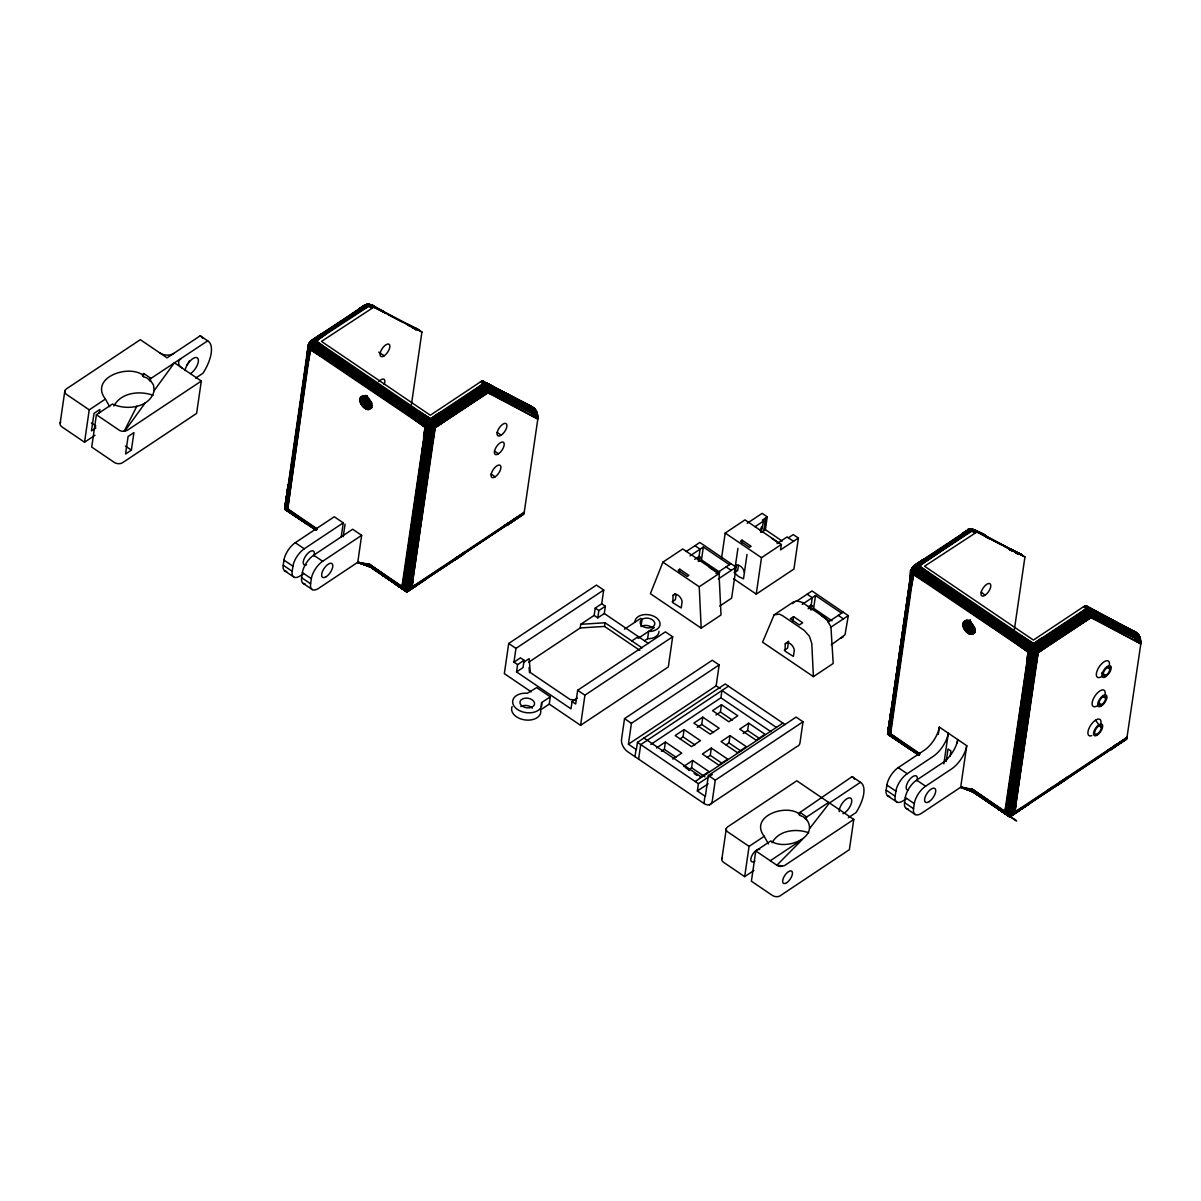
<?xml version="1.0" encoding="UTF-8"?>
<svg xmlns="http://www.w3.org/2000/svg" width="1201" height="1201" viewBox="0 0 1201 1201"><rect width="100%" height="100%" fill="white"/><g stroke="black" fill="none" stroke-linecap="round" stroke-linejoin="round"><path stroke-width="1.5" d="M416.177 413.865C443.379 430.348 439.401 433.891 414.9 415.801L323.474 353.785C302.397 343.621 307.471 335.349 324.735 351.848L416.177 413.865L432.63 423.112L435.122 425.259L435.317 427.196L411.733 587.649L406.719 591.838L401.99 586.373L369.338 564.215L357.763 562.293L318.775 588.235A14.697 6.545 -55.9 0 1 310.609 583.791L301.631 577.696L302.367 572.607A14.712 6.56 -55.9 0 1 313.686 555.192L352.674 529.251L361.651 535.331L357.763 562.293L371.514 567.217L357.763 562.293L369.277 564.77L402.47 587.244L425.544 427.691L413.775 418.443L308.732 347.134L309.167 343.381L309.498 345.152L414.555 416.477C421.176 416.342 428.006 430.048 435.272 427.781L487.846 392.802C490.639 389.725 487.801 380.747 483.192 383.704L430.604 418.699L425.694 424.854L401.99 586.373L403.656 578.882M917.399 564.44L912.46 567.743L911.334 570.31L887.704 734.081L898.318 741.227L887.989 734.171L911.469 569.559L913.015 566.632L1019.244 638.692L1035.712 647.94L1038.385 651.407L1014.665 812.582L1009.651 816.77L973.005 791.924L972.27 789.147L960.695 787.225L921.707 813.167A14.682 6.545 -55.9 0 1 913.541 808.708L904.563 802.613L905.299 797.524A14.727 6.56 -55.9 0 1 916.633 780.095L942.635 762.8A19.636 8.752 -55.9 0 0 957.752 739.576L939.332 727.085A19.636 8.752 -55.9 0 1 924.215 750.325L898.228 767.619A14.727 6.56 -55.9 0 0 886.893 785.049L886.158 790.138A14.682 6.545 -55.9 0 0 889.656 796.368M433.696 428.517L434.957 426.625L488.237 392.142L488.116 386.722L485.399 382.819L487.456 383.9L489.017 387.037L488.852 390.415L435.242 425.935L310.459 341.279L367.566 304.408L371.514 305.129L419.179 330.2L421.911 332.046L411.478 404.287M308.447 344.702L308.267 346.504L308.747 343.981L307.201 355.646L308.056 350.497M912.43 568.268C910.238 574.528 911.694 563.915 915.507 570.19L1037.814 652.623L1090.928 617.629C1094.516 613.111 1088.767 604.103 1083.542 606.7L1033.4 640.058L924.545 566.226L976.893 531.983L1024.933 556.919L1014.44 629.189M1085.749 605.814L1090.958 609.267L1091.919 615.257L1038.31 650.762L913.481 566.241L970.423 529.191L974.596 529.956L1024.933 556.919M359.97 399.888C361.111 390.7 372.82 399.843 371.574 405.833C369.983 414.465 359.069 405.578 359.97 399.888L365.825 396M963.022 624.73C964.178 615.543 975.888 624.685 974.627 630.675C973.05 639.307 962.121 630.435 963.022 624.73L970.333 619.866M309.618 342.315L435.032 427.361L487.846 392.802L488.086 388.283L486.195 384.23L482.277 381.032L480.94 381.573L430.318 415.231L321.463 341.399L373.811 307.141L421.911 332.046M912.009 568.268L1035.322 653.509L1037.529 653.059L1090.928 617.629L1090.463 610.949L1085.344 605.874M481.406 381.333L484.123 383.179L486.975 388.238L434.131 423.368L430.619 428.712L407.109 591.658L524.086 513.307L537.823 419.044L537.282 413.369L535.015 409.121L530.767 405.878L482.277 381.032M1084.473 606.175L1087.19 608.021L1090.043 613.08L1037.199 648.195L1033.686 653.554L1010.041 816.59L1126.793 738.69L1140.92 643.151L1139.149 635.584L1133.789 630.75M286.439 496.689L284.727 509.104L295.401 516.295L284.727 509.104L288.12 485.054L284.907 507.332M918.615 755.039L887.704 734.081L911.769 568.839L910.253 580.488C909.292 557.039 914.171 576.75 926.196 579.287L1036.568 653.434L1013.359 814.098L1020.82 809.174L1012.668 814.773L1035.697 652.999L1037.994 649.426L1048.488 641.619L1091.919 612.975L1091.889 611.489L1089.337 607.916L1086.74 608.261L1033.686 643.526L1028.762 649.696L1004.922 811.306L1009.32 816.56L1032.92 653.794L1036.958 647.159L1032.32 644.697M1109.364 664.994L1109.454 663.222A9.803 4.369 -55.9 0 0 1102.938 662.622A9.803 4.369 -55.9 0 0 1096.333 673.956A9.803 4.369 -55.9 0 0 1101.692 676.538M411.237 568.568L407.484 591.462L416.462 585.442L406.719 591.838L393.913 582.965L404.767 590.276L427.631 427.766L432.255 420.095L316.313 341.174L312.876 340.183L309.978 342.66M478.193 398.732L487.906 392.217L486.66 387.127L480.94 381.573M1115.249 746.677L1110.159 750.055L1126.178 739.396L1107.877 750.685L1126.508 739.08L1009.651 816.77L996.68 807.552L1007.699 815.194L1030.713 652.608L1035.322 644.937L919.381 566.001L915.898 565.055L912.58 568.178M1081.26 623.574L1090.973 617.044L1089.727 611.97L1084.008 606.415M1019.244 638.692L1038.385 651.407L1091.304 616.969L1091.184 611.549L1088.466 607.661M308.732 344.507L285.343 509.269L295.191 516.01L284.862 509.194L288.24 486.615M503.85 525.498L506.852 525.392L524.086 513.307L411.733 587.649L434.747 427.796L309.438 342.87M1015.896 804.205L1015.235 811.756L1021.21 808.198L1014.665 812.582L1037.814 652.623M373.421 307.201L369.458 304.844L366.5 304.604L311.855 341.204L308.942 345.648L285.688 509.254L316.148 529.986M537.147 412.964L489.122 387.758L487.336 384.065L482.667 380.972M1091.619 610.784C1086.59 614.492 1096.273 609.703 1088.406 610.513L1035.097 645.898M372.55 307.501L367.986 305.054L364.774 305.73L367.206 304.393L370.148 304.574L384.08 311.72M394.378 583.476L406.719 591.838L408.91 568.463M957.227 743.194L957.752 739.576L966.73 745.671L960.695 787.225L972.21 790.198L1006.483 813.798L1029.152 652.083L1017.052 642.64L914.216 572.817L916.813 567.818L971.339 530.692L975.167 532.568M997.31 808.408L1009.651 816.77L1011.858 793.381M305.94 522.315L287.7 508.849L310.338 345.663L313.491 341.7L368.317 305.835L372.085 307.741M908.872 747.232L890.632 733.781L891.277 725.599L913.195 571.181L915.928 566.992L928.568 559.231M406.463 579.963L405.413 590.877L427.391 440.512L428.262 428.202L432.75 420.665L417.678 412.168L314.767 342.435L311.404 346.203L308.492 361.081M984.64 799.626L1008.345 815.794L1030.443 665.354L1031.344 653.044L1035.817 645.492L1020.745 637.01L917.834 567.262L914.096 572.952L911.559 585.923M325.546 334.373L314.857 342.27L311.134 347.975L413.985 417.798L426.88 428.307L404.152 589.601L393.748 582.62L404.767 590.276L427.586 428.547L432.105 428.907L434.927 424.584L445.421 416.792L489.122 387.758L486.915 387.848L486.345 386.437L488.552 385.941L488.717 387.398M976.068 532.163C973.215 527.044 965.169 530.962 965.799 532.208C968.622 526.248 977.239 530.812 980.902 533.274M1035.697 652.999L1030.653 653.389L1007.699 815.194L996.575 807.147L1007.084 814.533L1029.948 653.149L1029.152 652.083L1034.241 643.946L1086.83 608.967L1089.592 608.397L1138.038 633.993M418.278 583.281L412.303 586.824L412.964 579.287M425.875 440.166L426.88 428.307L310.654 349.806L308.732 347.134M1028.927 665.009L1029.948 653.149L913.736 574.633L911.664 572.352L911.454 569.694M425.139 439.926L426.085 427.241L431.174 419.104L483.748 384.125L487.081 383.569L535.015 409.121M1028.206 664.769L1029.257 652.864L1034.797 644.412L1087.37 609.432L1090.673 608.937L1086.109 605.814M316.043 529.581L286.108 509.209L309.273 345.873L312.8 341.009L367.176 305.309L369.277 304.529L374.187 307.141M317.379 528.98L287.7 508.849L310.639 346.594L313.881 342.12L369.368 305.895L371.8 305.354L377.835 308.447M911.349 570.565L911.799 571.961L914.096 572.952M1027.516 664.468L1028.131 651.588L913.526 572.787L916.378 567.367L971.924 531.052L974.536 530.136L977.599 532.028M919.08 754.919L888.62 734.186L912.024 570.475L914.877 566.061L969.087 529.926L973.17 529.446L977.899 532.148M918.975 754.513L889.04 734.126L912.34 570.7L915.823 565.881L970.198 530.181L972.3 529.401L976.893 531.983M423.803 439.296C422.347 427.301 430.829 415.921 441.833 411.928M1105.115 694.028L1105.235 692.722A9.788 4.369 -55.9 0 0 1100.191 690.74L1098.48 691.971A9.788 4.369 -55.9 0 0 1092.114 703.05A9.788 4.369 -55.9 0 0 1097.144 705.903M1009.41 804.88L1008.345 815.794L996.845 807.898M974.897 792.044L960.695 787.225L972.21 789.703L1005.402 812.176L1026.855 664.138C1025.429 652.143 1033.896 640.764 1044.9 636.77M1106.812 697.751L1106.902 696.835A6.846 3.048 -55.8 0 0 1103.374 695.439L1102.173 696.31A6.846 3.048 -55.8 0 0 1097.729 704.041A6.846 3.048 -55.8 0 0 1101.242 706.053M402.47 587.244L369.338 564.215L370.373 567.157M407.229 580.098L406.058 591.402L429.853 428.967L433.891 422.317L429.252 419.855M997.04 808.183L1008.99 816.335L1010.176 805.015M306.48 364.849L306.84 361.636M1014.184 793.486L1010.416 816.395L1019.814 810.18L1011.182 815.929L1034.436 653.809L1037.694 648.66L1048.488 641.619M426.385 578.927L408.25 590.997L431.369 428.982L434.627 423.818L445.421 416.792M287.039 495.247L285.102 506.417L288.24 484.558M417.272 584.977L409.001 590.457L432.105 428.907L414.9 415.801M1034.722 653.299L1011.933 815.389L1029.317 803.859M431.654 428.457L433.501 428.592L410.442 589.166L417.888 584.241L409.736 589.841L432.63 428.172M911.799 571.961L888.275 734.201L898.123 740.942L887.779 734.126L891.187 711.532M910.613 580.068L911.064 576.75M911.529 573.447L912.22 568.493M315.998 529.131L286.574 509.119L309.663 346.113L313.131 341.324L363.933 308.132C364.353 305.459 371.845 305.609 370.734 304.799L377.189 308.147M412.363 579.573L410.442 589.166L418.113 583.791L411.102 588.43L434.011 428.066M912.67 567.803L912.22 567.728M1015.31 804.49L1013.359 814.098L1021.045 808.708L1014.034 813.362L1037.214 653.209L1017.983 640.643M308.026 351.908L307.546 355.226L308.132 351.788M406.388 591.628L408.01 580.188M910.298 749.214L887.659 734.036L889.34 722.131L887.704 733.165M889.491 721.11L887.839 732.265L891.067 709.971M889.536 727.701L888.305 730.433L889.701 720.63L888.034 731.349M889.31 724.834L888.65 729.502L889.22 726.245M918.93 754.048L889.506 734.051L913.24 569.529L916.153 566.196L970.768 530.407L974.882 530.196L973.17 529.446L1022.201 555.072L1011.467 549.412M286.889 498.355L287.399 494.812L285.718 504.585L286.604 502.784M541.05 706.278L541.576 702.63L550.313 696.82L536.697 687.588L527.374 693.262A14.697 9.698 8.2 0 0 512.647 701.759A14.697 9.698 8.2 0 0 527.149 712.763A14.697 9.698 8.2 0 0 541.876 704.266L541.576 702.63M644.577 640.673L647.609 638.662L648.645 631.381L650.672 631.366A12.626 8.332 8.2 0 0 659.874 622.583A12.626 8.332 8.2 0 0 646.483 614.552A12.626 8.332 8.2 0 0 634.939 621.938L634.984 622.178M661.391 751.301L664.363 749.319L665.414 742.023L681.748 753.102L672.815 759.047M680.066 738.855L683.054 736.874L684.105 729.592L700.438 740.672L691.506 746.617L675.172 735.537L684.105 729.592M688.608 769.766L691.596 767.784L692.647 760.488L708.98 771.567L700.033 777.512M697.271 727.416L701.744 724.443L702.78 717.162L719.129 728.241L710.181 734.186L693.848 723.107L702.78 717.162M707.299 757.321L710.271 755.339L711.322 748.058L727.656 759.137L718.723 765.082L702.39 754.003L711.322 748.058M650.837 744.41L720.9 697.781L721.951 690.5L728.452 686.176M715.961 714.985L720.42 712.013L721.471 704.717L737.804 715.796L728.872 721.741L712.538 710.662L721.471 704.717M725.989 744.89L728.962 742.909L730.013 735.612L746.346 746.692L737.414 752.652L721.08 741.572L730.013 735.612M743.179 733.451L747.653 730.478L748.703 723.182L765.037 734.261L756.09 740.206L739.756 729.127L748.703 723.182M889.821 723.287L890.331 719.729L889.776 722.987M60.17 423.067L64.869 390.7M60.666 422.151A5.885 3.888 8.2 0 0 61.987 426.925L84.535 442.223L89.234 409.841L105.403 399.077L109.681 406.689M96.41 414.72L91.726 447.087L114.26 462.385A5.885 3.888 8.2 0 0 122.517 462.73L196.604 413.429L201.303 381.062L174.4 362.807L154.163 390.61C150.215 407.95 126.24 410.622 112.504 404.001L96.41 414.72L118.959 430.003A5.885 3.888 8.2 0 0 123.178 431.339L127.216 430.363L201.303 381.062M99.338 412.994L99.848 409.496L94.008 413.384L91.456 430.889L95.855 427.976M131.389 450.12L133.927 432.615L128.087 436.503L125.55 454.008L131.389 450.12L125.414 446.051M195.598 378.15L202.999 373.211A31.271 13.947 -55.8 0 0 211.196 353.139A31.166 13.902 -55.8 0 0 207.683 340.844L149.449 379.396L150.53 381.317L147.348 378.225L143.324 376.589L143.775 373.526L150.951 378.405L150.14 380.011L153.473 384.951L154.163 390.61M316.313 530.332L284.787 509.149L308.267 345.483M306.931 357.493L285.057 509.254L287.91 510.41M286.724 571.451A14.697 6.545 -55.9 0 1 283.226 565.221L283.961 560.131A14.712 6.56 -55.9 0 1 295.281 542.702L334.268 516.76L343.246 522.84L341.174 537.222M303.493 573.673L300.37 575.759A14.697 6.545 -55.9 0 1 292.203 571.316L292.939 566.211A14.712 6.56 -55.9 0 1 304.258 548.797L343.246 522.84M310.609 583.791L311.344 578.687A14.712 6.56 -55.9 0 1 322.664 561.272L361.651 535.331M343.246 536.652L345.062 524.071M528.635 662.276L580.218 627.958L580.744 624.31L594.165 615.377L595.216 608.096L601.716 603.773L603.698 590.021L596.432 585.097L508.699 643.481L504.345 673.641L531.187 691.836M577.246 698.096L572.051 701.549L571 708.845L516.55 671.914L517.601 664.618L513.968 662.156L515.95 648.405L603.698 590.021M513.968 662.156L520.468 657.833L524.101 660.295L523.051 667.591L516.55 671.914M512.121 706.563A14.697 9.698 8.2 0 0 524.191 719.804A14.697 9.698 8.2 0 0 540.825 711.547L540.525 709.911L549.262 704.101L550.313 696.82M549.262 704.101L580.578 725.329L668.311 666.945L672.665 636.785L665.399 631.861L577.666 690.26L575.669 704.011L572.051 701.549M580.578 725.329L584.917 695.184L672.665 636.785M594.165 615.377L597.798 617.839L598.849 610.558L605.349 606.235L601.716 603.773M597.798 617.839L604.298 613.516L605.349 606.235M639.848 650.372L604.523 626.412L605.049 622.764L580.744 624.31M785.079 724.578L725.194 683.954L637.446 742.353L636.395 749.634L628.408 744.215L716.156 685.831L719.159 664.919L712.268 660.25L624.52 718.633L621.518 739.546A9.803 5.93 56.4 0 0 627.718 751.751L703.951 803.454A9.803 5.93 56.4 0 0 712.253 801.082L715.271 780.185L803.004 721.786L796.113 717.102L708.365 775.501L705.362 796.413L697.376 790.994L698.427 783.698L712.283 774.48M628.408 744.215L631.426 723.317L719.159 664.919M634.984 756.675L636.035 749.394M638.617 759.137L640.703 744.65L721.951 690.5L776.401 727.431M673.055 595.441A6.455 3.903 56.4 0 1 678.07 595.246A6.455 3.903 56.4 0 1 682.123 601.596L681.207 607.946L672.845 602.692L673.055 595.441L674.677 594.36A6.455 3.903 56.4 0 1 675.217 593.729M676.133 594.435L675.382 599.659L672.125 601.821M679.346 572.231L679.781 569.214L688.849 575.369L687.227 576.45L678.16 570.295L679.781 569.214M699.312 561.287L701.474 559.846L703.336 547.01L729.382 564.68L730.989 563.689L736.123 567.157L731.634 598.143L719.729 606.07M721.516 558.555L725.194 533.064L745.01 519.868L781.311 544.488L780.53 549.878L798.395 538.063L793.26 534.595L788.396 537.838L787.15 536.907L777.032 543.618M747.007 554.442L743.494 578.852L738.42 576.435L734.411 572.727L737.924 548.317M703.951 803.454L705.002 796.158M738.42 565.326L737.669 570.565L734.411 572.727M741.617 543.152L742.053 540.135L751.12 546.29L749.499 547.371L740.432 541.216L742.053 540.135M760.593 532.268L761.344 527.044M761.554 529.491L763.656 520.964L762.35 520.093L767.229 516.85L762.11 513.367L747.217 523.276M763.761 530.752L765.607 517.931M761.584 532.193L765.382 529.671L767.229 516.85M733.556 578.732L756.24 594.12L761.494 557.684L781.311 544.488M721.906 858.745L726.32 828.495M722.386 857.874A5.495 3.633 8.2 0 0 723.618 862.348L744.68 876.64L749.079 846.375L764.196 836.316L768.475 843.958M798.395 538.063L793.936 569.034L756.24 594.12M785.244 643.931A6.455 3.903 56.4 0 1 790.243 643.721A6.455 3.903 56.4 0 1 794.311 650.086L793.396 656.437L785.034 651.182L785.244 643.931L786.865 642.85A6.455 3.903 56.4 0 1 788.111 641.814M828.645 802.388L805.346 817.896C821.724 836.977 785.319 851.539 770.832 840.91L755.789 850.939L751.391 881.189L772.438 895.466A5.495 3.633 8.2 0 0 780.155 895.796L849.377 849.677L853.776 819.427L796.818 780.8L727.596 826.904A5.495 3.633 8.2 0 0 728.016 832.098L749.079 846.375M788.577 641.169L787.556 648.15L784.313 650.311M792.93 621.157L793.591 616.623L802.658 622.779L799.416 624.94L790.348 618.785L793.591 616.623M811.501 609.778L813.662 608.337L815.524 595.501L841.571 613.171L843.177 612.165L848.311 615.648L845.009 634.774L831.257 644.877M803.004 721.786L800.001 742.698A9.803 5.93 56.4 0 1 797.134 746.406L709.386 804.805M920.311 753.913L890.632 733.781L913.526 572.787M906.425 798.605L903.302 800.677A14.682 6.545 -55.9 0 1 895.135 796.233L895.886 791.144A14.727 6.56 -55.9 0 1 907.205 773.714L933.192 756.405A19.636 8.752 -55.9 0 0 948.31 733.165L943.851 763.881M913.541 808.708L914.276 803.619A14.727 6.56 -55.9 0 1 925.611 786.19L951.612 768.895A19.636 8.752 -55.9 0 0 966.73 745.671M938.281 734.306L939.332 727.085M946.178 761.569L948.009 748.989L950.907 750.955L950.126 756.36M370.719 567.247L357.763 562.293L369.277 565.266L402.996 588.085L426.19 428.021L431.714 419.584L484.303 384.59L487.591 384.095L483.387 381.032M426.625 440.362L428.337 428.742L433.306 421.881L431.639 420.14M427.391 440.512L428.922 428.592M805.346 817.896L806.351 819.683L803.379 816.8L799.611 815.284L800.031 812.416L852.079 776.642L860.441 782.316A29.079 12.971 -55.8 0 1 863.714 793.801A29.244 13.046 -55.8 0 1 856.043 812.567L848.311 817.731M1030.443 665.354L1031.989 653.419L1036.388 646.708L1034.707 644.967M306.585 357.102L308.387 344.987M288.345 500.667L287.114 508.999L317.304 529.521M909.652 581.945L911.454 569.814M891.277 725.599L890.046 733.931L918.75 753.432M996.515 806.682L1005.928 813.002L1009.621 792.795M1029.677 665.204L1031.989 653.419M307.036 524.191L284.727 509.104L286.439 497.724M909.773 581.434L911.754 569.379M919.245 755.264L887.659 734.036L889.371 722.657M1026.855 664.138L1029.152 652.083M404.992 579.513L403.566 588.865L393.643 582.215L404.152 589.601L410.592 556.829M1006.483 813.798L1007.924 804.43M284.862 509.194L288.45 487.141M488.552 385.941L485.339 385.686L432.03 421.056M887.779 734.126L891.397 712.058M911.874 568.914L909.968 580.954L911.769 568.839M306.916 356.112L308.852 344.056M1007.084 814.533L1013.554 781.746M286.769 498.775L285.057 509.254L287.7 508.849M888.305 730.433L891.187 709.476M889.701 723.693L887.989 734.171L890.632 733.781M308.597 347.524L306.72 358.664L308.747 343.981M909.773 583.506L911.664 572.352M287.054 499.271L285.343 509.269L295.026 515.664M308.732 348.365L309.318 344.942M889.986 724.203L888.275 734.201L897.958 740.597M306.916 359.174L309.062 347.344M909.983 584.016L912.129 572.186M1008.99 816.335L1010.957 805.105M381.708 574.694L406.719 591.838L408.79 580.218M307.201 359.684L309.468 348.275L322.544 355.781M1028.897 804.054L1009.606 816.71L997.611 808.573L1009.651 816.77L1011.722 805.15M433.111 439.701L435.032 427.361M910.268 584.527L912.535 573.117L925.626 580.608M1036.178 664.543L1038.099 652.188L912.205 567.773M287.414 499.766L285.688 509.254L306.105 523.171M409.556 580.203L407.484 591.462L426.775 578.657M890.346 724.683L888.62 734.186L909.037 748.103M307.561 360.18L309.933 348.455M1012.488 805.12L1010.416 816.395L1019.379 810.375M432.51 439.986L434.732 428.096M910.628 585.022L913 573.297M1035.577 664.829L1037.799 652.939L1049.104 644.967M307.996 360.645L310.113 349.401L322.333 356.427M408.25 590.997L410.307 580.128M911.064 585.487L913.18 574.228L925.416 581.254M1013.239 805.045L1011.182 815.929L1020.204 809.909M431.865 440.212L434.131 428.367M409.001 590.457L411.027 579.993M1034.932 665.054L1037.214 653.209M287.85 500.232L286.108 509.209L306 522.765M890.782 725.149L889.04 734.126L908.932 747.698M1013.974 804.91L1011.933 815.389L1029.707 803.589M323.114 354.46L308.552 346.158L310.203 342.33M431.174 440.407L433.501 428.592M416.762 544.909L419.089 533.034M1034.241 665.249L1036.568 653.434M1019.724 769.811L1022.066 757.936M409.736 589.841L411.718 579.813M1014.65 804.73L1012.668 814.773L1020.535 809.564M430.453 440.527L432.825 428.772L435.122 425.259L487.516 389.604L486.15 384.951L481.841 381.152M1033.521 665.369L1035.893 653.614L1038.189 650.101L1090.583 614.447L1089.217 609.793L1084.923 605.995M429.703 440.602L432.105 428.907M1032.77 665.459L1035.172 653.734M422.121 450.915L426.085 427.241M421.101 462.895L423.458 451.561M406.674 567.878L403.566 588.865L393.583 581.764L396.27 583.596M1024.138 687.753L1026.51 676.403M408.355 556.243L410.757 544.864M1011.302 781.16L1013.719 769.766M1006.588 803.799L1004.922 811.306L972.27 789.147L1005.928 813.002M417.678 412.168L429.057 419.96L427.631 422.632L425.439 425.499L413.985 417.798M1020.745 637.01L1032.139 644.787L1030.698 647.459L1028.506 650.341L1017.052 642.64M488.206 385.281L484.829 385.116L432.255 420.095L443.439 413.489M1091.274 610.108L1087.911 609.958L1035.322 644.937L1046.521 638.332M373.001 307.321L367.131 304.589L310.263 342.105M976.488 532.043L970.153 529.461L913.285 566.962M308.852 343.546L308.627 344.342M929.304 574.979L917.489 565.521L926.827 558.525M326.237 350.152L314.452 340.664L323.805 333.668M486 385.761L476.527 393.358L433.651 421.896M1089.067 610.603L1079.594 618.185L1036.733 646.723M434.447 425.379L487.696 390.28L487.276 388.914M1037.514 650.221L1090.763 615.122L1090.343 613.756M662.922 562.143L650.387 593.684L701.204 628.153L721.02 614.972L719.039 573.583L682.738 548.962L662.922 562.143L699.222 586.764L701.204 628.153M372.115 305.474L368.467 304.303L362.777 307.726M972.3 529.401L965.814 532.598M488.567 390.46L537.838 415.846L489.002 389.995L488.852 388.148M1091.634 615.302L1140.845 640.718L1092.084 614.822L1091.919 612.975M485.609 385.131L476.076 392.712L432.69 421.446M1088.676 609.973L1079.144 617.554L1035.757 646.288M124.153 431.294L136.884 406.163M805.991 818.466L806.742 816.965L800.031 812.416L798.575 813.407C784.028 803.859 749.364 816.95 764.196 836.316M309.017 343.816L309.242 343.006M912.039 568.673L912.46 567.743M915.898 565.055L912.4 568.013M366.951 304.423C356.817 309.212 372.145 300.595 374.832 307.321M970.603 529.281L966.385 531.067L967.165 530.482M485.174 384.545L475.596 392.111M1036.763 653.359L1038.325 650.972M1088.256 609.387L1078.663 616.939M113.885 405.998C121.106 392.397 139.796 390.49 153.037 395.294M772.093 842.757C778.833 830.071 796.308 828.255 808.678 832.743M362.927 307.141L364.774 305.084L359.579 308.612L363.693 306.06M965.949 531.998L967.375 530.842L953.774 539.819M309.363 343.141L310.113 341.82M309.558 343.306L309.933 342.51M363.197 307.081L365.584 304.829L369.277 304.529M367.386 304.318L375.132 307.726L370.238 304.634L382.774 311.209M314.782 341.054L324.375 333.833M917.804 565.911L927.397 558.69M124.679 431.264L145.216 402.89M454.473 560.146L464.217 553.136L455.629 559.351M1057.405 785.079L1127.184 737.744L1019.409 809.534M792.465 603.638L796.338 600.695L802.178 602.377L823.961 617.149L826.768 619.641L830.912 626.697L833.209 663.462L813.392 676.628L762.575 642.175L774.135 614.822L793.966 601.641M809.744 828.375L829.486 802.959L860.441 782.316M478.193 398.116L488.822 390.73L495.247 393.312M1081.26 622.944L1091.889 615.558L1098.314 618.155M309.783 342.51L310.789 341.369M431.369 428.982L429.087 428.877M912.805 567.367L968.576 529.911L974.221 529.776M1034.436 653.809L1032.154 653.719M428.262 428.202L426.88 428.307L428.337 428.742M1031.344 653.044L1029.948 653.149L1031.404 653.569M966.61 531.367L967.526 530.392M694.688 559.351L699.027 556.468L700.333 557.354L698.321 561.377L700.078 549.172L694.959 545.704M808.318 606.88L811.215 604.959L812.507 605.829L810.51 609.853L812.266 597.663L807.147 594.195M320.607 334.539L310.113 341.94L318.7 336.31M520.423 515.004L523.576 514.148L507.558 524.807L523.861 513.758L507.843 524.417L513.037 521.144M310.368 341.835L320.937 334.193M923.629 559.396L913.481 566.151L923.959 559.065M916.183 565.236L917.489 565.521M310.624 341.279L311.855 341.204L324.735 351.848M367.986 305.054L364.594 305.234L310.969 340.844M363.933 308.132L368.317 305.835L367.581 305.384L371.094 305.294M975.617 532.343C954.134 524.882 984.61 531.803 986.501 536.277M966.955 533.004L973.335 529.611M966.31 531.442L962.602 533.469L969.792 529.281M416.657 413.264L433.576 422.917L486.63 387.563M1019.724 638.091L1036.643 647.744L1089.697 612.405M969.192 529.446L971.879 529.311L978.199 532.568L971.879 529.311L976.083 531.773M475.086 391.541L484.168 384.215M1078.153 616.368L1087.235 609.057M486.495 383.104C477.803 384.86 472.413 395.279 463.271 397.666M1089.577 607.946C1080.87 609.688 1075.48 620.121 1066.338 622.508M473.99 390.535L483.703 383.735M1077.057 615.377L1086.77 608.562M312.005 340.213L311.359 340.874M324.961 334.058L315.803 341.534L429.958 420.095M435.242 425.935L445.841 418.173M927.983 558.93L918.87 566.377L1033.025 644.937M1038.31 650.762L1048.908 643.015M435.317 426.58L445.976 418.849M1038.385 651.407L1049.043 643.691M1058.937 783.052L1063.486 779.764M311.975 340.438L325.216 351.247M913.991 565.716L914.802 565.251M1101.227 706.068L1102.428 705.197A6.846 3.048 -55.8 0 0 1106.782 698.111M435.317 427.196L456.755 412.994M456.305 557.985L464.502 552.1M1038.385 652.023L1059.822 637.836M1059.237 782.902L1067.434 777.032M1117.065 743.884L1112.772 746.947L1117.305 743.944M313.146 340.378L323.249 333.563M453.513 560.327L524.372 512.272L412.303 586.824M967.886 530.392L970.663 529.326M1057.961 784.178L1067.058 777.843M446.036 420.125L434.747 427.796M518.997 516.025L510.395 522.12L519.463 516.1M912.955 567.367L915.928 565.746M1117.621 744.004L1113.327 747.052L1127.018 738.24L1110.49 749.724L1115.639 746.406M1067.329 777.572L1058.561 784.268M313.476 340.048L322.724 333.548M916.513 564.92L925.746 558.42M318.685 336.385L313.026 340.348L315.758 338.652M519.538 516.1L506.837 524.867M913.225 567.187L918.87 563.224M1124.421 740.041L1107.877 750.685M349.326 315.938L357.868 309.993M410.742 588.535L414.961 585.608L410.697 588.385M173.695 353.439L173.575 353.514A9.803 6.47 8.2 0 1 159.808 352.914L140.322 339.688L66.235 389.004A5.885 3.888 8.2 0 0 66.686 394.559L89.234 409.841M923.344 559.801L913.135 566.677M716.021 573.583L729.382 564.68M828.21 622.073L841.571 613.171M310.459 341.279L367.131 304.589L365.314 304.844M463.001 554.562L406.629 591.703L394.123 583.251M366.47 564.56L357.763 562.293L369.608 566.482L406.674 591.778L417.603 584.647M455.299 559.681L463.721 553.976M1009.651 816.77L1018.913 810.51L1009.561 816.62L972.54 791.414L960.695 787.225L971.144 789.943M1058.216 784.613L1066.653 778.909M105.403 399.077C89.535 378.36 126.645 364.368 142.198 374.592L143.775 373.526M505.771 524.747L508.488 522.93M1110.054 748.778L1107.337 750.595L1110.324 748.823M311.209 340.664L321.313 333.938M506.312 524.837L509.029 523.02M454.909 559.951L463.391 554.307M523.246 514.478L507.227 525.122M924.35 558.795L914.066 565.656M637.446 742.353L695.154 781.491L782.902 723.092M744.68 876.64L753.883 870.5M853.776 819.427L784.568 865.546L780.8 866.461A5.495 3.633 8.2 0 1 776.852 865.215L755.789 850.939M1057.841 784.884L1066.308 779.224M207.683 340.844L200.222 335.785L167.074 357.838L159.808 352.914M84.535 442.223L94.984 435.272M319.931 335.905L323.039 333.833M330.845 328.639L335.514 325.531M341.76 321.388L346.428 318.265M352.674 314.122L357.343 311.014M360.36 397.606L363.287 395.654M360.18 398.101L363.107 396.165M360.045 398.657L364.428 395.745M359.985 399.257L365.825 395.369M360.03 400.549L367.326 395.684M360.135 401.224L367.446 396.375M360.315 401.93L367.626 397.066L371.965 403.311L364.654 408.175M360.54 402.635L367.851 397.771M360.825 403.356L368.137 398.492M361.171 404.046L368.482 399.182M361.561 404.737L368.872 399.873M361.996 405.413L369.308 400.549M362.462 406.043L369.773 401.179M362.972 406.644L370.283 401.78M363.513 407.199L370.824 402.35M364.068 407.724L371.379 402.86M365.239 408.58L371.094 404.692M365.84 408.91L371.679 405.022M366.44 409.196L372.28 405.292M367.026 409.391L371.409 406.478M367.596 409.526L371.98 406.614M368.152 409.586L371.079 407.634M368.692 409.571L372.115 407.544M419.509 582.575L425.604 578.522M428.637 576.51L443.86 566.392M448.408 563.344L458.392 556.724M521.489 515.109L506.447 524.852M406.674 591.778L521.985 515.064M686.296 551.469L699.838 542.462L730.989 563.689M517.601 664.618L524.101 660.295M523.591 662.351L529.161 658.643L530.302 672.515L570.235 699.582L575.399 699.808M689.975 555.898L703.336 547.01M697.436 559.276L700.333 557.354M754.994 526.729L763.656 520.964M759.723 530.181L762.605 528.26M624.445 629.189L640.688 618.38L642.055 619.311A7.356 4.849 8.2 0 1 652.368 619.761A7.356 4.849 8.2 0 1 652.939 626.697L654.305 627.613L638.061 638.422M699.222 586.764L719.039 573.583M736.964 565.251L735.342 566.332A6.455 3.903 56.4 0 1 740.341 566.136A6.455 3.903 56.4 0 1 744.41 572.487M718.258 578.972L736.123 567.157M631.816 640.929L638.316 636.605M797.029 600.92L812.011 590.952L843.177 612.165M802.163 604.388L815.524 595.501M808.183 608.712L812.507 605.829M968.351 529.716L914.231 565.536L927.818 576.675M929.184 556.618L935.429 552.475M940.098 549.367L946.343 545.209M954.134 540.03L958.803 536.907M913.105 567.743L916.198 565.686M830.446 627.462L848.311 615.648M656.482 747.968L665.414 742.023M683.699 766.433L692.647 760.488M697.376 790.994L708.155 783.818M963.667 621.998L966.595 620.046M963.427 622.448L966.355 620.497M963.232 622.944L967.616 620.031M963.112 623.499L967.496 620.587M963.037 624.1L968.877 620.211M963.082 625.391L970.393 620.527M963.202 626.081L970.498 621.217L974.431 627.703L967.12 632.567M963.367 626.772L970.678 621.908M963.607 627.492L970.903 622.628M963.893 628.198L971.189 623.334M964.223 628.904L971.534 624.04M964.613 629.579L971.924 624.73M965.049 630.255L972.36 625.391M965.514 630.885L972.825 626.021M966.024 631.486L973.335 626.622M966.565 632.056L973.876 627.192M967.706 633.017L975.017 628.168M968.291 633.422L974.146 629.534M968.892 633.768L974.747 629.879M969.492 634.038L975.332 630.15M970.078 634.233L974.461 631.321M970.648 634.368L975.032 631.456M971.204 634.428L974.131 632.492M971.744 634.413L974.672 632.477M972.24 634.338L975.167 632.387M770.276 860.742L802.583 839.244L776.852 865.215L782.091 865.906M1015.235 811.756L1127.304 737.204L1111.165 748.403L1116.48 745.22M1047.752 790.213L1052.316 787.18M1018.418 810.555L1065.933 779.494M360.3 307.996L365.584 304.829M476.527 393.358L486.24 386.917M434.312 424.388L445.661 417.483M455.134 558.42L457.851 556.633M512.857 520.018L515.89 518.021M963.322 532.869L966.82 530.557M1079.594 618.185L1089.307 611.744M1037.379 649.231L1048.728 642.325M1057.255 784.343L1059.973 782.542M476.076 392.712L486.345 386.437M1079.144 617.554L1089.427 611.264M396.465 584.707L406.538 591.462L415.486 585.623M1012.218 814.233L1016.466 811.471L1010.867 815.419L1016.917 811.531L1009.561 816.62L974.642 793.035M425.965 579.122L406.629 591.703L406.283 590.307M359.91 308.267L363.453 306.015M962.932 533.139L966.49 530.887M437.119 571.136L446.397 565.266M1040.051 796.068L1049.329 790.198M478.133 397.456L488.447 391.196M1081.2 622.298L1091.529 616.038M442.388 412.408L431.174 419.104L418.188 411.688M1045.455 637.236L1034.241 643.946L1021.27 636.53M430.934 419.825L442.929 412.934M477.998 396.78L488.146 391.271M505.906 524.777L508.894 523.005M1034.001 644.667L1045.996 637.761M1081.065 621.623L1091.229 616.098M361.726 307.561L359.294 309.002L363.287 306.57M962.316 533.875L965.979 531.713M477.818 396.09L487.696 390.28M1080.885 620.932L1090.763 615.122M432.75 420.665L443.92 414.105M1035.817 645.492L1047.002 638.947M361.696 307.621L366.695 304.859M433.216 421.266L444.37 414.75M964.718 532.478L971.008 529.926M1036.298 646.093L1047.437 639.578M477.563 395.399L487.516 389.604L488.237 390.535M1080.645 620.226L1090.583 614.447L1091.304 615.377M362.222 307.636L367.341 304.919M965.259 532.508L970.363 529.776M363.348 307.891L367.746 305.534M966.385 532.764L970.768 530.407M840.7 638.241L843.162 636.95M364.519 308.432L368.887 306.195L371.619 308.041M967.541 533.304L971.924 531.052L974.687 532.869M652.939 626.697L651.497 627.402A7.356 4.849 8.2 0 1 642.625 626.246A7.356 4.849 8.2 0 1 640.974 620.271L642.055 619.311L641.004 626.592A7.356 4.849 8.2 0 1 651.317 627.042M415.246 329.705L419.179 330.2L408.43 324.555M364.368 305.324L366.335 304.514M774.135 614.822L779.404 614.146L782.361 615.558L804.145 630.33L809.384 636.185L811.786 643.376L813.392 676.628M365.539 305.054L364.594 305.234L366.08 304.859M308.417 345.032L323.474 353.785M911.769 570.265L926.541 578.612M486.66 387.127L488.822 386.647M1089.727 611.97L1091.889 611.489M429.853 428.967L430.619 428.712M1032.92 653.794L1033.686 653.554M311.659 345.588L312.425 345.363M914.727 570.415L915.507 570.19M487.771 389.154L488.927 388.899M487.846 389.905L488.927 389.664M1090.838 613.996L1091.994 613.741M1090.913 614.747L1091.994 614.507M427.151 422.242L427.991 422.061M1030.218 647.084L1031.058 646.889M968.201 529.776L969.732 529.716M967.661 530.091L968.501 529.806M426.145 424.779L311.209 346.834M1029.212 649.621L914.291 571.676M425.559 426.685L310.459 348.62M1028.626 651.527L913.526 573.447M1020.58 554.322L1014.92 552.31L1018.508 554.457M580.218 627.958L604.523 626.412M313.731 342.991L428.652 420.935M916.813 567.818L1031.734 645.763M366.17 304.574L367.641 304.454M647.609 638.662L649.621 638.662A12.626 8.332 8.2 0 0 659.004 631.351M461.634 554.937L460.568 554.832M315.112 341.504L430.213 419.569M918.195 566.332L1033.295 644.397M916.483 565.506L929.829 574.498M1136.506 632.597L1089.037 607.931M891.758 735.567L894.82 737.504L891.758 735.567L892.718 735.733M1030.713 652.608L1016.842 643.271M427.631 427.766L413.775 418.443M313.461 340.634L326.762 349.671M310.534 349.281L309.633 348.966M913.601 574.108L912.7 573.808M371.094 567.277L357.763 562.293L366.185 564.725M973.651 792.18L960.695 787.225L974.176 791.129M369.818 566.767L357.763 562.293L369.338 565.731L395.82 583.716M974.026 792.195L960.695 787.225L972.27 790.663L1001.769 810.66M893.589 737.129L887.659 734.036M371.965 567.112L357.763 562.293L372.43 566.932M972.735 791.699L960.695 787.225L973.741 791.339M357.763 562.293L369.443 566.136L395.399 583.761L382.819 575.459M972.72 791.534L960.695 787.225C963.487 781.986 1066.608 855.472 985.751 800.391M430.453 419.074L431.714 419.584M1033.521 643.901L1034.797 644.412M960.695 787.225L973.125 791.444M370.569 304.724L371.514 305.129M501.027 398.071L488.567 391.451L537.913 416.672L532.523 413.745M1104.094 622.914L1091.634 616.278L1140.92 641.544L1135.545 638.617M533.484 407.724L486.255 383.074M489.002 389.995L537.703 415.006L532.719 413.009M1092.084 614.822L1140.725 639.878L1135.741 637.866M1135.861 637.115L1140.53 639.052L1092.189 614.086L1098.435 617.404M532.839 412.243L537.523 414.18L489.122 389.244L495.367 392.562M526.639 408.205L537.012 412.574L526.308 405.998M1129.676 633.062L1140.034 637.446L1129.345 630.87M494.452 395.489L487.846 392.802L537.823 419.044L488.237 392.142L500.697 398.777M1097.504 620.332L1090.928 617.629L1140.845 643.916L1091.304 616.969L1103.749 623.619M532.884 411.493L537.282 413.369L526.503 406.719M1135.906 636.35L1140.304 638.241L1129.525 631.576M536.126 410.712L488.282 385.026L535.256 409.421L524.882 403.536M1139.149 635.584L1091.349 609.868L1138.278 634.278L1127.919 628.393M979.596 532.764L973.966 529.671L987.132 536.562M489.017 387.037L536.682 411.793L488.837 386.332M1092.099 611.879L1139.704 636.665L1091.919 611.174M531.593 407.364L534.775 408.85L487.456 383.9M1011.437 550.719L1008.675 549.022L1014.245 551.634M1134.615 632.221L1137.797 633.723L1090.523 608.742M408.43 325.456L416.492 329.359M1009.395 548.992L1020.039 554.246M406.358 324.135L417.828 329.539L407.755 324.33M1134.149 631.681L1137.287 633.212L1086.755 605.995M1138.938 635.239L1135.335 633.467L1139.524 636.29M411.883 327.438L416.237 329.389M525.738 404.677L535.916 410.367M985.841 536.051L972.57 529.371M1017.037 552.475L1020.85 554.397L1010.792 549.187M1015.626 552.28L1019.514 554.231M1128.37 628.949L1138.503 634.593M525.332 404.076L535.481 409.721M369.548 304.499L383.449 311.434M534.52 408.595L486.405 382.999L493.146 386.647L487.081 383.569M417.017 329.374L413.309 327.468L416.747 329.359M971.174 529.341L975.903 531.773M418.368 329.75L414.675 327.828L418.654 329.885M1021.39 554.607L1017.697 552.7L1021.12 554.502M531.923 415.171L537.913 418.278M1140.169 637.836L1091.784 612.225M1134.945 640.043L1140.92 643.151M414.015 327.618L417.558 329.464M494.106 387.683L487.891 384.44L494.497 388.268M1097.174 612.51L1090.958 609.267L1097.564 613.111M1097.894 613.756L1091.664 610.498L1098.149 614.432M533.754 407.92L486.405 382.999M494.827 388.914L488.597 385.656L495.082 389.604M973.966 529.671L980.256 532.989M1090.148 608.412L1096.213 611.489L1089.472 607.841L1137.542 633.467M1101.467 673.04L1105.971 675.412A5.149 2.297 -55.9 0 0 1109.754 667.711A5.149 2.297 -55.9 0 0 1103.854 671.644A5.149 2.297 -55.9 0 0 1105.986 675.412M376.769 308.597L384.996 312.906M388.283 314.632L403.071 322.408M1098.735 703.005L1101.737 704.582A5.149 2.297 -55.9 0 0 1105.701 698.487L1103.118 696.25M981.472 534.295L1001.184 544.669M1004.471 546.395L1014.064 551.454M985.691 536.907L988.978 538.649M1008.675 549.022L1011.797 550.659M530.617 406.328L534.01 408.13M429.973 428.427L414.555 416.477M1018.328 552.985L1021.931 554.892M1133.639 631.201L1137.032 632.987M1092.234 613.336L1098.465 616.638M1033.04 653.254L1017.622 641.304M415.306 328.128L418.924 330.035M489.167 388.508L495.412 391.796M1135.29 639.337L1140.95 642.355M914.997 565.311L928.298 576.075M532.749 409.991L536.847 412.183M532.268 414.48L537.928 417.483M1135.771 634.864L1139.869 637.055M1014.92 552.31L1018.748 554.367M413.174 328.128L415.726 329.509M536.502 411.418L532.298 408.595M370.884 304.844L376.529 307.921M486.96 383.419L493.656 387.127M1090.028 608.246L1096.723 611.97M531.983 407.965L535.706 410.036M1135.005 632.822L1138.728 634.909M368.857 304.454L373.016 306.931M926.196 579.287L911.439 570.775M1020.234 637.536L1032.139 644.787M417.152 412.694L429.057 419.96M914.216 572.817L925.881 579.963M311.134 347.975L322.814 355.121M1021.796 636.095L1033.686 643.526M418.714 411.267L430.604 418.699M889.506 734.051L897.793 739.215M286.574 509.119L294.876 514.298M913.736 574.633L925.25 581.869M310.654 349.806L322.183 357.042M986.546 800.361L994.983 805.811M289.276 511.311L293.419 513.968M383.629 575.429L390.655 579.963M897.147 739.801L891.382 736.018L899.609 741.723L889.115 734.772L917.654 754.303M306.72 524.041L285.433 509.494L307.756 524.312M513.983 403.161L520.033 407.184M1117.035 628.018L1123.07 632.041M307.381 524.282L284.727 509.104M395.024 583.731L371.709 568.118M899.234 741.708L888.35 734.427L909.652 748.959M1004.772 812.672L1009.38 816.08L998.752 808.633M400.564 586.463L403.431 588.385M404.857 589.751L397.336 584.722L406.448 591.147L396.78 584.677L406.538 591.462M898.588 741.452L909.953 749.124M1083.542 606.7L1086.259 608.547M788.396 537.838L793.516 541.306M765.382 529.671L782.241 541.111M771.522 538.213L778.788 543.137M725.194 533.064L761.494 557.684M838.313 615.407L843.432 618.89M480.475 381.873L483.192 383.704M813.662 608.337L832.053 620.812M821.424 615.798L828.69 620.722M726.125 566.932L731.244 570.4M701.474 559.846L719.864 572.322M709.251 567.307L716.502 572.231M378.735 352.118L384.185 355.811A7.356 3.273 -55.9 0 0 389.589 344.807A7.356 3.273 -55.9 0 0 381.152 350.407A7.356 3.273 -55.9 0 0 384.185 355.811M497.124 432.405L501.207 435.182A7.356 3.273 -55.9 0 0 506.612 424.163A7.356 3.273 -55.9 0 0 498.16 429.778A7.356 3.273 -55.9 0 0 501.207 435.167M494.437 451.036L498.505 453.813A7.356 3.273 -55.9 0 0 503.91 442.794A7.356 3.273 -55.9 0 0 495.473 448.408A7.356 3.273 -55.9 0 0 498.505 453.798M491.104 474.065L495.187 476.827A7.356 3.273 -55.9 0 0 500.592 465.823A7.356 3.273 -55.9 0 0 492.155 471.438A7.356 3.273 -55.9 0 0 495.187 476.827M898.228 767.619L907.205 773.714M916.633 780.095L925.611 786.19M886.893 785.049L895.886 791.144M905.299 797.524L914.276 803.619M886.158 790.138L895.135 796.233M887.899 795.978L896.877 802.073M906.29 808.453L915.282 814.548M716.156 685.831L720.15 688.533M604.298 613.516L648.525 643.526M595.216 608.096L598.849 610.558M720.9 697.781L770.817 731.634M605.049 622.764L642.055 647.864M720.42 712.013L732.31 720.06M747.653 730.478L759.527 738.525M701.744 724.443L713.619 732.505M728.962 742.909L740.837 750.97M683.054 736.874L694.929 744.935M710.271 755.339L722.161 763.401M624.52 718.633L631.426 723.317M708.365 775.501L715.271 780.185M508.699 643.481L515.95 648.405M577.666 690.26L584.917 695.184M664.363 749.319L676.253 757.366M691.596 767.784L704.957 776.837M701.639 777.257L643.946 738.014M685.186 767.439L689.644 770.472M694.103 773.489L697.06 775.501M695.154 781.491L698.427 783.698M295.281 542.702L304.258 548.797M313.686 555.192L322.664 561.272M91.336 422.947L95.81 425.98M283.961 560.131L292.939 566.211M302.367 572.607L311.344 578.687M283.226 565.221L292.203 571.316M284.967 571.045L293.945 577.141M303.373 583.521L312.35 589.616M296.302 516.775L286.198 509.84L297.097 516.745L292.504 513.578M890.827 735.342L893.904 737.459M306.255 523.516L314.722 529.371M972.27 789.147L1005.402 812.176M369.338 564.215L402.996 588.085M1004.967 812.627L1009.29 815.689L1009.14 814.698M400.594 586.673L404.917 589.736M1016.692 643.901L1028.026 652.158M413.624 419.059L424.959 427.331M919.381 566.001L930.355 574.078M316.313 341.174L327.288 349.251M1017.322 641.98L1028.506 650.341M414.24 417.137L425.439 425.499M917.834 567.262L928.793 575.504M314.767 342.435L325.726 350.677M433.306 421.881L434.927 424.584M1036.388 646.708L1037.994 649.426M1029.722 652.593L1030.653 653.389M426.655 427.751L427.586 428.547M1036.643 647.744L1037.694 648.66M433.576 422.917L434.627 423.818M981.232 592.048L985.09 595.261A7.356 3.273 -55.9 0 0 990.495 584.256A7.356 3.273 -55.9 0 0 982.058 589.871A7.356 3.273 -55.9 0 0 985.09 595.261M1029.257 652.864L1028.296 651.903M426.19 428.021L425.229 427.061M1107.352 667.08L1109.949 669.317M1098.915 725.419L1101.497 727.656M315.157 340.529L315.758 341.294M1095.537 720.18L1098.84 724.803M798.575 813.407L799.611 815.284M142.198 374.592L143.324 376.589M1029.797 647.714L1029.963 648.57M426.73 422.887L426.88 423.743M312.755 343.906L312.845 344.732M915.838 568.734L915.928 569.559M1037.124 647.384L1037.199 648.195M434.041 422.542L434.131 423.368M529.071 667.486L529.491 672.68M384.125 384.455A7.341 3.273 -55.9 0 0 384.65 382.849L384.845 381.438A7.341 3.273 -55.9 0 0 381.317 379.546L380.041 380.402A7.341 3.273 -55.9 0 0 378.765 381.588M305.129 583.926A14.697 6.545 -55.9 0 1 301.631 577.696M306.54 564.875A8.332 3.708 -55.9 0 1 303.703 559.921A8.332 3.708 -55.9 0 1 311.089 551.034A8.332 3.708 -55.9 0 1 313.926 555.973M520.769 706.608A7.356 4.849 8.2 0 1 532.328 708.125M908.061 808.843A14.682 6.545 -55.9 0 1 904.563 802.613M1091.739 735.643A9.788 4.369 -55.9 0 1 1088.256 730.433A9.788 4.369 -55.9 0 1 1096.093 719.834A9.788 4.369 -55.9 0 1 1100.942 723.197M1101.752 704.567A5.134 2.297 -55.9 0 1 1098.9 703.005A5.134 2.297 -55.9 0 1 1102.863 696.925A5.134 2.297 -55.9 0 1 1105.701 698.487M908.226 790.078A8.332 3.708 -55.9 0 1 907.115 783.607A8.332 3.708 -55.9 0 1 914.456 775.801A8.332 3.708 -55.9 0 1 916.858 780.905M852.079 776.642A29.079 12.971 -55.8 0 1 854.391 779.119M754.934 861.087A7.356 3.273 -55.9 0 1 751.526 856.523A7.356 3.273 -55.9 0 1 759.723 849.467M839.259 811.726A9.338 4.158 -55.9 0 1 845.954 799.386A9.338 4.158 -55.9 0 1 851.584 802.448A9.338 4.158 -55.9 0 1 842.922 813.723M189.428 360.946A9.998 4.459 -55.9 0 1 186.605 365.284M185.074 370.524A9.998 4.459 -55.9 0 1 192.761 358.679A9.998 4.459 -55.9 0 1 198.33 361.711A9.998 4.459 -55.9 0 1 190.614 373.556M200.222 335.785A31.181 13.902 -55.9 0 1 202.699 338.442M181.801 367.836A9.803 6.47 8.2 0 1 181.036 358.589M1111.12 667.426L1111.075 668.567A6.861 3.063 -55.9 0 1 1109.154 673.176L1105.701 676.748A6.861 3.063 -55.9 0 1 1101.948 674.947A6.861 3.063 -55.9 0 1 1106.556 667.005A6.861 3.063 -55.9 0 1 1111.12 667.426M309.197 343.621L308.717 346.939L309.197 343.621M1111 748.899L1126.793 738.69L1111 748.899M326.327 576.63A8.332 3.708 -55.9 0 0 332.452 564.155A8.332 3.708 -55.9 0 0 322.889 570.52A8.332 3.708 -55.9 0 0 326.327 576.63M522.39 706.263A7.356 4.849 8.2 0 0 534.415 704.582A7.356 4.849 8.2 0 0 524.987 698.186A7.356 4.849 8.2 0 0 522.39 706.263M1097.339 735.012A6.846 3.048 -55.9 0 0 1102.398 724.758A6.846 3.048 -55.9 0 0 1094.546 729.953A6.846 3.048 -55.9 0 0 1097.339 735.012M1097.549 733.736A5.134 2.297 -55.9 0 0 1101.317 726.035A5.134 2.297 -55.9 0 0 1095.417 729.968A5.134 2.297 -55.9 0 0 1097.549 733.736M929.259 801.547A8.332 3.708 -55.9 0 0 935.384 789.072A8.332 3.708 -55.9 0 0 925.821 795.437A8.332 3.708 -55.9 0 0 929.259 801.547M786.775 882.675A7.356 3.273 -55.9 0 0 792.18 871.671A7.356 3.273 -55.9 0 0 783.728 877.285A7.356 3.273 -55.9 0 0 786.775 882.675"/></g></svg>
